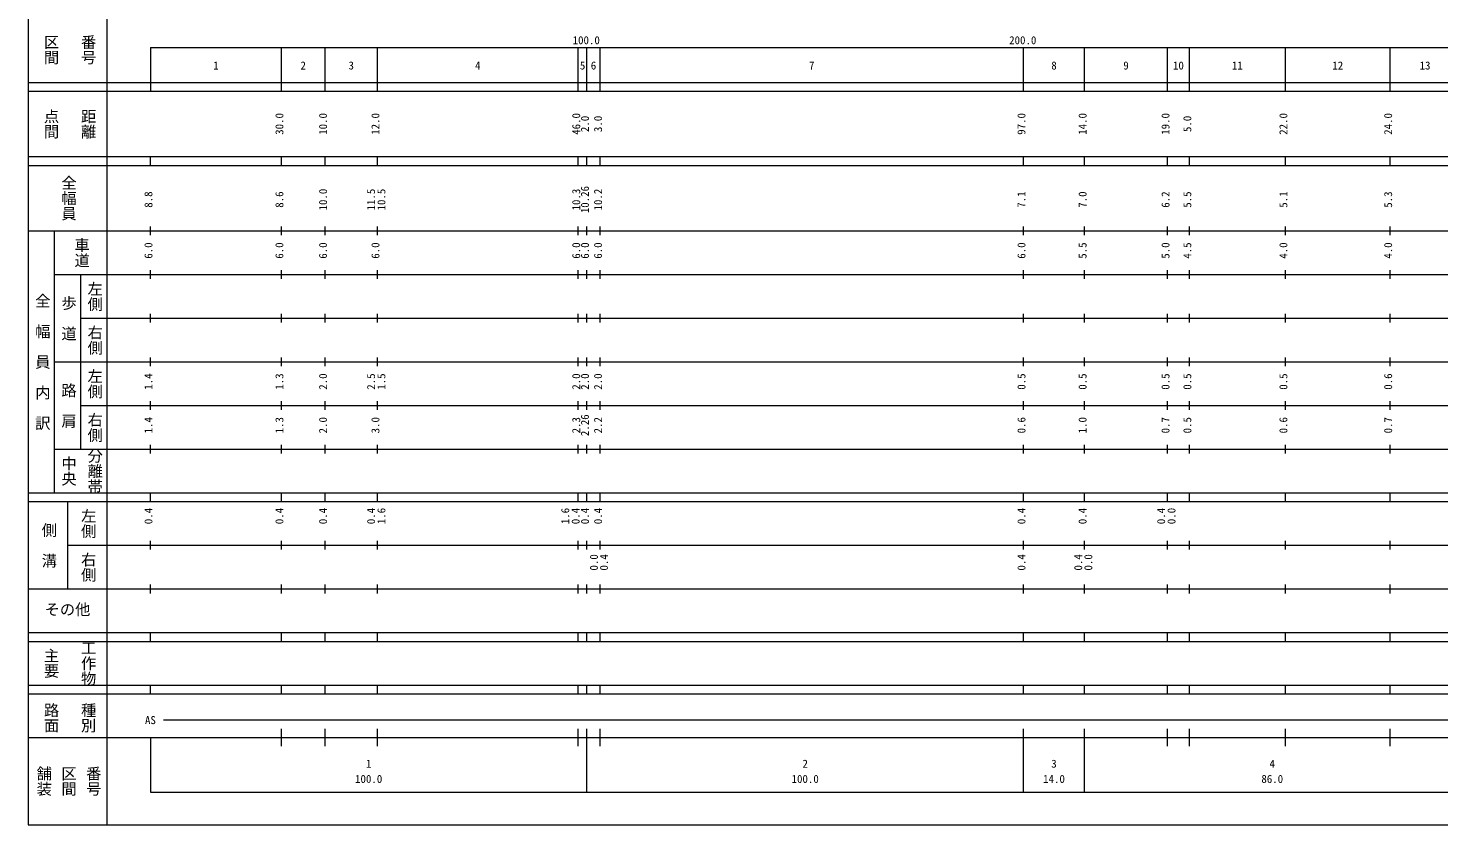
# Model space of a CAD drawing. Units: millimetres on the paper, enlarged 1000 times. Extents: x 27877 to 667877, y 22695 to 382695.
# Drawn here: x 27877 to 351022, y 22695 to 205104 of the extents above; entities that cross this region are included whole.
import ezdxf
from ezdxf.enums import TextEntityAlignment as Align

# ---------------------------------------------------------------- set-up
doc = ezdxf.new("R2010")
doc.units = ezdxf.units.MM
doc.header["$LTSCALE"] = 1000
doc.layers.add('S-SUV', color=7, linetype='Continuous', lineweight=13)
doc.styles.add('@ＭＳ ゴシック', font='')
doc.styles.add('ＭＳ ゴシック', font='')
doc.styles.get('@ＭＳ ゴシック').set_extended_font_data('@MS Gothic')
doc.styles.get('ＭＳ ゴシック').set_extended_font_data('MS Gothic')

msp = doc.modelspace()

# ---------------------------------------------------------------- linework, layer by layer
at = {"layer": 'S-SUV'}
for p, q in [((27877, 382695), (27877, 22695)), ((45877, 372695), (45877, 22695)), ((55877, 200695), (566877, 200695)), ((55877, 200695), (55877, 190695)), ((85877, 190695), (85877, 200695)), ((95877, 190695), (95877, 200695)), ((107877, 190695), (107877, 200695)), ((153877, 190695), (153877, 200695)), ((155877, 190695), (155877, 200695)), ((158877, 190695), (158877, 200695)), ((255877, 190695), (255877, 200695)), ((269877, 190695), (269877, 200695)), ((288877, 190695), (288877, 200695)), ((293877, 190695), (293877, 200695)), ((315877, 190695), (315877, 200695)), ((339877, 190695), (339877, 200695)), ((27877, 192695), (566877, 192695)), ((27877, 190695), (566877, 190695)), ((27877, 175695), (566877, 175695)), ((55877, 173695), (55877, 175695)), ((85877, 173695), (85877, 175695)), ((95877, 173695), (95877, 175695)), ((107877, 173695), (107877, 175695)), ((153877, 173695), (153877, 175695)), ((155877, 173695), (155877, 175695)), ((158877, 173695), (158877, 175695)), ((255877, 173695), (255877, 175695)), ((269877, 173695), (269877, 175695)), ((288877, 173695), (288877, 175695)), ((293877, 173695), (293877, 175695)), ((315877, 173695), (315877, 175695)), ((339877, 173695), (339877, 175695)), ((27877, 173695), (566877, 173695)), ((27877, 158695), (566877, 158695)), ((33877, 98695), (33877, 158695)), ((55877, 157695), (55877, 159695)), ((85877, 157695), (85877, 159695)), ((95877, 157695), (95877, 159695)), ((107877, 157695), (107877, 159695)), ((153877, 157695), (153877, 159695)), ((155877, 157695), (155877, 159695)), ((158877, 157695), (158877, 159695)), ((255877, 157695), (255877, 159695)), ((269877, 157695), (269877, 159695)), ((288877, 157695), (288877, 159695)), ((293877, 157695), (293877, 159695)), ((315877, 157695), (315877, 159695)), ((339877, 157695), (339877, 159695)), ((33877, 148695), (566877, 148695)), ((39877, 148695), (39877, 108695)), ((55877, 147695), (55877, 149695)), ((85877, 147695), (85877, 149695)), ((95877, 147695), (95877, 149695)), ((107877, 147695), (107877, 149695)), ((153877, 147695), (153877, 149695)), ((155877, 147695), (155877, 149695)), ((158877, 147695), (158877, 149695)), ((255877, 147695), (255877, 149695)), ((269877, 147695), (269877, 149695)), ((288877, 147695), (288877, 149695)), ((293877, 147695), (293877, 149695)), ((315877, 147695), (315877, 149695)), ((339877, 147695), (339877, 149695)), ((55877, 137695), (55877, 139695)), ((85877, 137695), (85877, 139695)), ((95877, 137695), (95877, 139695)), ((107877, 137695), (107877, 139695)), ((153877, 137695), (153877, 139695)), ((155877, 137695), (155877, 139695)), ((158877, 137695), (158877, 139695)), ((255877, 137695), (255877, 139695)), ((269877, 137695), (269877, 139695)), ((288877, 137695), (288877, 139695)), ((293877, 137695), (293877, 139695)), ((315877, 137695), (315877, 139695)), ((339877, 137695), (339877, 139695)), ((39877, 138695), (566877, 138695)), ((55877, 127695), (55877, 129695)), ((85877, 127695), (85877, 129695)), ((95877, 127695), (95877, 129695)), ((107877, 127695), (107877, 129695)), ((153877, 127695), (153877, 129695)), ((155877, 127695), (155877, 129695)), ((158877, 127695), (158877, 129695)), ((255877, 127695), (255877, 129695)), ((269877, 127695), (269877, 129695)), ((288877, 127695), (288877, 129695)), ((293877, 127695), (293877, 129695)), ((315877, 127695), (315877, 129695)), ((339877, 127695), (339877, 129695)), ((33877, 128695), (566877, 128695)), ((55877, 117695), (55877, 119695)), ((85877, 117695), (85877, 119695)), ((95877, 117695), (95877, 119695)), ((107877, 117695), (107877, 119695)), ((153877, 117695), (153877, 119695)), ((155877, 117695), (155877, 119695)), ((158877, 117695), (158877, 119695)), ((255877, 117695), (255877, 119695)), ((269877, 117695), (269877, 119695)), ((288877, 117695), (288877, 119695)), ((293877, 117695), (293877, 119695)), ((315877, 117695), (315877, 119695)), ((339877, 117695), (339877, 119695)), ((39877, 118695), (566877, 118695)), ((33877, 108695), (566877, 108695)), ((55877, 107695), (55877, 109695)), ((85877, 107695), (85877, 109695)), ((95877, 107695), (95877, 109695)), ((107877, 107695), (107877, 109695)), ((153877, 107695), (153877, 109695)), ((155877, 107695), (155877, 109695)), ((158877, 107695), (158877, 109695)), ((255877, 107695), (255877, 109695)), ((269877, 107695), (269877, 109695)), ((288877, 107695), (288877, 109695)), ((293877, 107695), (293877, 109695)), ((315877, 107695), (315877, 109695)), ((339877, 107695), (339877, 109695)), ((27877, 98695), (566877, 98695)), ((55877, 96695), (55877, 98695)), ((85877, 96695), (85877, 98695)), ((95877, 96695), (95877, 98695)), ((107877, 96695), (107877, 98695)), ((153877, 96695), (153877, 98695)), ((155877, 96695), (155877, 98695)), ((158877, 96695), (158877, 98695)), ((255877, 96695), (255877, 98695)), ((269877, 96695), (269877, 98695)), ((288877, 96695), (288877, 98695)), ((293877, 96695), (293877, 98695)), ((315877, 96695), (315877, 98695)), ((339877, 96695), (339877, 98695)), ((27877, 96695), (566877, 96695)), ((36877, 96695), (36877, 76695)), ((55877, 85695), (55877, 87695)), ((85877, 85695), (85877, 87695)), ((95877, 85695), (95877, 87695)), ((107877, 85695), (107877, 87695)), ((153877, 85695), (153877, 87695)), ((155877, 85695), (155877, 87695)), ((158877, 85695), (158877, 87695)), ((255877, 85695), (255877, 87695)), ((269877, 85695), (269877, 87695)), ((288877, 85695), (288877, 87695)), ((293877, 85695), (293877, 87695)), ((315877, 85695), (315877, 87695)), ((339877, 85695), (339877, 87695)), ((36877, 86695), (566877, 86695)), ((55877, 75695), (55877, 77695)), ((85877, 75695), (85877, 77695)), ((95877, 75695), (95877, 77695)), ((107877, 75695), (107877, 77695)), ((153877, 75695), (153877, 77695)), ((155877, 75695), (155877, 77695)), ((158877, 75695), (158877, 77695)), ((255877, 75695), (255877, 77695)), ((269877, 75695), (269877, 77695)), ((288877, 75695), (288877, 77695)), ((293877, 75695), (293877, 77695)), ((315877, 75695), (315877, 77695)), ((339877, 75695), (339877, 77695)), ((27877, 76695), (566877, 76695)), ((27877, 66695), (566877, 66695)), ((27877, 64695), (566877, 64695)), ((55877, 64695), (55877, 66695)), ((85877, 64695), (85877, 66695)), ((95877, 64695), (95877, 66695)), ((107877, 64695), (107877, 66695)), ((153877, 64695), (153877, 66695)), ((155877, 64695), (155877, 66695)), ((158877, 64695), (158877, 66695)), ((255877, 64695), (255877, 66695)), ((269877, 64695), (269877, 66695)), ((288877, 64695), (288877, 66695)), ((293877, 64695), (293877, 66695)), ((315877, 64695), (315877, 66695)), ((339877, 64695), (339877, 66695)), ((27877, 54695), (566877, 54695)), ((27877, 52695), (566877, 52695)), ((55877, 52695), (55877, 54695)), ((85877, 52695), (85877, 54695)), ((95877, 52695), (95877, 54695)), ((107877, 52695), (107877, 54695)), ((153877, 52695), (153877, 54695)), ((155877, 52695), (155877, 54695)), ((158877, 52695), (158877, 54695)), ((255877, 52695), (255877, 54695)), ((269877, 52695), (269877, 54695)), ((288877, 52695), (288877, 54695)), ((293877, 52695), (293877, 54695)), ((315877, 52695), (315877, 54695)), ((339877, 52695), (339877, 54695)), ((58877, 46695), (277377, 46695)), ((277377, 46695), (544877, 46695)), ((27877, 42695), (566877, 42695)), ((55877, 42695), (55877, 30195)), ((85877, 40695), (85877, 44695)), ((95877, 40695), (95877, 44695)), ((107877, 40695), (107877, 44695)), ((153877, 40695), (153877, 44695)), ((155877, 30195), (155877, 44695)), ((158877, 40695), (158877, 44695)), ((255877, 30195), (255877, 44695)), ((269877, 30195), (269877, 44695)), ((288877, 40695), (288877, 44695)), ((293877, 40695), (293877, 44695)), ((315877, 40695), (315877, 44695)), ((339877, 40695), (339877, 44695)), ((55877, 30195), (566877, 30195)), ((27877, 22695), (667877, 22695))]:
    msp.add_line(p, q, dxfattribs=at)

# ---------------------------------------------------------------- texts
for s, height, rotation, style, p in [('区間', 2566, 270, '@ＭＳ ゴシック', (31127, 203695)), ('番号', 2566, 270, '@ＭＳ ゴシック', (39627, 203695)), ('点間', 2566, 270, '@ＭＳ ゴシック', (31127, 186695)), ('距離', 2566, 270, '@ＭＳ ゴシック', (39627, 186695)), ('30.0', 1833, 90, 'ＭＳ ゴシック', (86877, 180695)), ('10.0', 1833, 90, 'ＭＳ ゴシック', (96877, 180695)), ('12.0', 1833, 90, 'ＭＳ ゴシック', (108877, 180695)), ('46.0', 1833, 90, 'ＭＳ ゴシック', (154877, 180695)), ('2.0', 1833, 90, 'ＭＳ ゴシック', (156877, 181320)), ('3.0', 1833, 90, 'ＭＳ ゴシック', (159877, 181320)), ('97.0', 1833, 90, 'ＭＳ ゴシック', (256877, 180695)), ('14.0', 1833, 90, 'ＭＳ ゴシック', (270877, 180695)), ('19.0', 1833, 90, 'ＭＳ ゴシック', (289877, 180695)), ('5.0', 1833, 90, 'ＭＳ ゴシック', (294877, 181320)), ('22.0', 1833, 90, 'ＭＳ ゴシック', (316877, 180695)), ('24.0', 1833, 90, 'ＭＳ ゴシック', (340877, 180695)), ('全幅員', 2566, 270, '@ＭＳ ゴシック', (35127, 171445)), ('10.0', 1833, 90, 'ＭＳ ゴシック', (96877, 163369)), ('11.5', 1833, 90, 'ＭＳ ゴシック', (107877, 163369)), ('10.5', 1833, 90, 'ＭＳ ゴシック', (110247, 163369)), ('10.3', 1833, 90, 'ＭＳ ゴシック', (154877, 163369)), ('10.26', 1833, 90, 'ＭＳ ゴシック', (156877, 162744)), ('10.2', 1833, 90, 'ＭＳ ゴシック', (159877, 163369)), ('8.8', 1833, 90, 'ＭＳ ゴシック', (56877, 163994)), ('8.6', 1833, 90, 'ＭＳ ゴシック', (86877, 163994)), ('7.1', 1833, 90, 'ＭＳ ゴシック', (256877, 163994)), ('7.0', 1833, 90, 'ＭＳ ゴシック', (270877, 163994)), ('6.2', 1833, 90, 'ＭＳ ゴシック', (289877, 163994)), ('5.5', 1833, 90, 'ＭＳ ゴシック', (294877, 163994)), ('5.1', 1833, 90, 'ＭＳ ゴシック', (316877, 163994)), ('5.3', 1833, 90, 'ＭＳ ゴシック', (340877, 163994)), ('車道', 2566, 270, '@ＭＳ ゴシック', (38127, 157195)), ('6.0', 1833, 90, 'ＭＳ ゴシック', (56877, 152320)), ('6.0', 1833, 90, 'ＭＳ ゴシック', (86877, 152320)), ('6.0', 1833, 90, 'ＭＳ ゴシック', (96877, 152320)), ('6.0', 1833, 90, 'ＭＳ ゴシック', (108877, 152320)), ('6.0', 1833, 90, 'ＭＳ ゴシック', (154877, 152320)), ('6.0', 1833, 90, 'ＭＳ ゴシック', (156877, 152320)), ('6.0', 1833, 90, 'ＭＳ ゴシック', (159877, 152320)), ('6.0', 1833, 90, 'ＭＳ ゴシック', (256877, 152320)), ('5.5', 1833, 90, 'ＭＳ ゴシック', (270877, 152320)), ('5.0', 1833, 90, 'ＭＳ ゴシック', (289877, 152320)), ('4.5', 1833, 90, 'ＭＳ ゴシック', (294877, 152320)), ('4.0', 1833, 90, 'ＭＳ ゴシック', (316877, 152320)), ('4.0', 1833, 90, 'ＭＳ ゴシック', (340877, 152320)), ('左側', 2566, 270, '@ＭＳ ゴシック', (41127, 147195)), ('全\u3000幅\u3000員\u3000内\u3000訳', 2566, 270, '@ＭＳ ゴシック', (29127, 144445)), ('歩\u3000道', 2566, 270, '@ＭＳ ゴシック', (35127, 143945)), ('右側', 2566, 270, '@ＭＳ ゴシック', (41127, 137195)), ('左側', 2566, 270, '@ＭＳ ゴシック', (41127, 127195)), ('路\u3000肩', 2566, 270, '@ＭＳ ゴシック', (35127, 123945)), ('1.4', 1833, 90, 'ＭＳ ゴシック', (56877, 122320)), ('1.3', 1833, 90, 'ＭＳ ゴシック', (86877, 122320)), ('2.0', 1833, 90, 'ＭＳ ゴシック', (96877, 122320)), ('2.5', 1833, 90, 'ＭＳ ゴシック', (107877, 122320)), ('1.5', 1833, 90, 'ＭＳ ゴシック', (110247, 122320)), ('2.0', 1833, 90, 'ＭＳ ゴシック', (154877, 122320)), ('2.0', 1833, 90, 'ＭＳ ゴシック', (156877, 122320)), ('2.0', 1833, 90, 'ＭＳ ゴシック', (159877, 122320)), ('0.5', 1833, 90, 'ＭＳ ゴシック', (256877, 122320)), ('0.5', 1833, 90, 'ＭＳ ゴシック', (270877, 122320)), ('0.5', 1833, 90, 'ＭＳ ゴシック', (289877, 122320)), ('0.5', 1833, 90, 'ＭＳ ゴシック', (294877, 122320)), ('0.5', 1833, 90, 'ＭＳ ゴシック', (316877, 122320)), ('0.6', 1833, 90, 'ＭＳ ゴシック', (340877, 122320)), ('右側', 2566, 270, '@ＭＳ ゴシック', (41127, 117195)), ('2.26', 1833, 90, 'ＭＳ ゴシック', (156877, 111695)), ('1.4', 1833, 90, 'ＭＳ ゴシック', (56877, 112320)), ('1.3', 1833, 90, 'ＭＳ ゴシック', (86877, 112320)), ('2.0', 1833, 90, 'ＭＳ ゴシック', (96877, 112320)), ('3.0', 1833, 90, 'ＭＳ ゴシック', (108877, 112320)), ('2.3', 1833, 90, 'ＭＳ ゴシック', (154877, 112320)), ('2.2', 1833, 90, 'ＭＳ ゴシック', (159877, 112320)), ('0.6', 1833, 90, 'ＭＳ ゴシック', (256877, 112320)), ('1.0', 1833, 90, 'ＭＳ ゴシック', (270877, 112320)), ('0.7', 1833, 90, 'ＭＳ ゴシック', (289877, 112320)), ('0.5', 1833, 90, 'ＭＳ ゴシック', (294877, 112320)), ('0.6', 1833, 90, 'ＭＳ ゴシック', (316877, 112320)), ('0.7', 1833, 90, 'ＭＳ ゴシック', (340877, 112320)), ('中央', 2566, 270, '@ＭＳ ゴシック', (35127, 107195)), ('分離帯', 2566, 270, '@ＭＳ ゴシック', (41127, 108945)), ('左側', 2566, 270, '@ＭＳ ゴシック', (39627, 95195)), ('0.4', 1833, 90, 'ＭＳ ゴシック', (56877, 91524)), ('0.4', 1833, 90, 'ＭＳ ゴシック', (86877, 91524)), ('0.4', 1833, 90, 'ＭＳ ゴシック', (96877, 91524)), ('0.4', 1833, 90, 'ＭＳ ゴシック', (107877, 91524)), ('1.6', 1833, 90, 'ＭＳ ゴシック', (110247, 91524)), ('1.6', 1833, 90, 'ＭＳ ゴシック', (152367, 91524)), ('0.4', 1833, 90, 'ＭＳ ゴシック', (154737, 91524)), ('0.4', 1833, 90, 'ＭＳ ゴシック', (156877, 91524)), ('0.4', 1833, 90, 'ＭＳ ゴシック', (159877, 91524)), ('0.4', 1833, 90, 'ＭＳ ゴシック', (256877, 91524)), ('0.4', 1833, 90, 'ＭＳ ゴシック', (270877, 91524)), ('0.4', 1833, 90, 'ＭＳ ゴシック', (288877, 91524)), ('0.0', 1833, 90, 'ＭＳ ゴシック', (291248, 91524)), ('側\u3000溝', 2566, 270, '@ＭＳ ゴシック', (30627, 91945)), ('右側', 2566, 270, '@ＭＳ ゴシック', (39627, 85195)), ('0.0', 1833, 90, 'ＭＳ ゴシック', (158929, 80910)), ('0.4', 1833, 90, 'ＭＳ ゴシック', (161247, 80910)), ('0.4', 1833, 90, 'ＭＳ ゴシック', (256877, 80910)), ('0.4', 1833, 90, 'ＭＳ ゴシック', (269877, 80910)), ('0.0', 1833, 90, 'ＭＳ ゴシック', (272190, 80910)), ('主要', 2566, 270, '@ＭＳ ゴシック', (31127, 63195)), ('工作物', 2566, 270, '@ＭＳ ゴシック', (39627, 64945)), ('路面', 2566, 270, '@ＭＳ ゴシック', (31127, 50695)), ('種別', 2566, 270, '@ＭＳ ゴシック', (39627, 50695)), ('舗装', 2566, 270, '@ＭＳ ゴシック', (29461, 36195)), ('区間', 2566, 270, '@ＭＳ ゴシック', (35127, 36195)), ('番号', 2566, 270, '@ＭＳ ゴシック', (40794, 36195))]:
    msp.add_text(s, height=height, rotation=rotation, dxfattribs=dict(at, style=style)).set_placement(p, align=Align.BOTTOM_LEFT)
at = {"layer": 'S-SUV', "style": 'ＭＳ ゴシック'}
for s, height, p in [('100.0', 1833, (152597, 200890)), ('200.0', 1833, (252597, 200890)), ('1', 1833, (70252, 195100)), ('2', 1833, (90252, 195100)), ('3', 1833, (101252, 195100)), ('4', 1833, (130252, 195100)), ('5', 1833, (154252, 195100)), ('6', 1833, (156752, 195100)), ('7', 1833, (206752, 195100)), ('8', 1833, (262252, 195100)), ('9', 1833, (278752, 195100)), ('10', 1833, (290127, 195100)), ('11', 1833, (303627, 195100)), ('12', 1833, (326627, 195100)), ('13', 1833, (346627, 195100)), ('その他', 2566, (31627, 69945)), ('AS', 1833, (54627, 45195)), ('1', 1833, (105252, 35218)), ('2', 1833, (205252, 35218)), ('3', 1833, (262252, 35218)), ('4', 1833, (312252, 35218)), ('100.0', 1833, (102752, 31728)), ('100.0', 1833, (202752, 31728)), ('14.0', 1833, (260377, 31728)), ('86.0', 1833, (310377, 31728))]:
    msp.add_text(s, height=height, dxfattribs=at).set_placement(p, align=Align.BOTTOM_LEFT)

doc.saveas('drawing.dxf')
